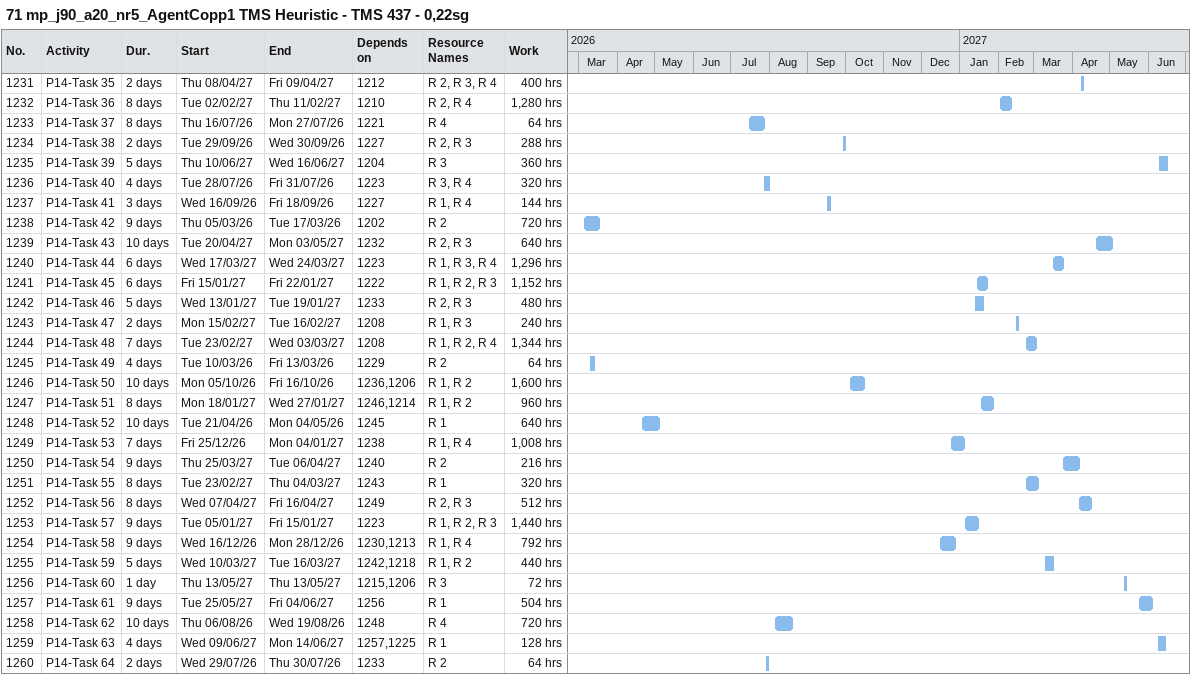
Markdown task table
71 mp_j90_a20_nr5_AgentCopp1 TMS Heuristic - TMS 437 - 0,22sg

| ID | Task | Duration | Start | Finish | Predecessors | Resources | Work (h) |
|---|---|---|---|---|---|---|---|
| 1231 | P14-Task 35 | 2d | 2027-04-08 | 2027-04-09 | 1212 | R 2, R 3, R 4 | 400 |
| 1232 | P14-Task 36 | 8d | 2027-02-02 | 2027-02-11 | 1210 | R 2, R 4 | 1280 |
| 1233 | P14-Task 37 | 8d | 2026-07-16 | 2026-07-27 | 1221 | R 4 | 64 |
| 1234 | P14-Task 38 | 2d | 2026-09-29 | 2026-09-30 | 1227 | R 2, R 3 | 288 |
| 1235 | P14-Task 39 | 5d | 2027-06-10 | 2027-06-16 | 1204 | R 3 | 360 |
| 1236 | P14-Task 40 | 4d | 2026-07-28 | 2026-07-31 | 1223 | R 3, R 4 | 320 |
| 1237 | P14-Task 41 | 3d | 2026-09-16 | 2026-09-18 | 1227 | R 1, R 4 | 144 |
| 1238 | P14-Task 42 | 9d | 2026-03-05 | 2026-03-17 | 1202 | R 2 | 720 |
| 1239 | P14-Task 43 | 10d | 2027-04-20 | 2027-05-03 | 1232 | R 2, R 3 | 640 |
| 1240 | P14-Task 44 | 6d | 2027-03-17 | 2027-03-24 | 1223 | R 1, R 3, R 4 | 1296 |
| 1241 | P14-Task 45 | 6d | 2027-01-15 | 2027-01-22 | 1222 | R 1, R 2, R 3 | 1152 |
| 1242 | P14-Task 46 | 5d | 2027-01-13 | 2027-01-19 | 1233 | R 2, R 3 | 480 |
| 1243 | P14-Task 47 | 2d | 2027-02-15 | 2027-02-16 | 1208 | R 1, R 3 | 240 |
| 1244 | P14-Task 48 | 7d | 2027-02-23 | 2027-03-03 | 1208 | R 1, R 2, R 4 | 1344 |
| 1245 | P14-Task 49 | 4d | 2026-03-10 | 2026-03-13 | 1229 | R 2 | 64 |
| 1246 | P14-Task 50 | 10d | 2026-10-05 | 2026-10-16 | 1236, 1206 | R 1, R 2 | 1600 |
| 1247 | P14-Task 51 | 8d | 2027-01-18 | 2027-01-27 | 1246, 1214 | R 1, R 2 | 960 |
| 1248 | P14-Task 52 | 10d | 2026-04-21 | 2026-05-04 | 1245 | R 1 | 640 |
| 1249 | P14-Task 53 | 7d | 2026-12-25 | 2027-01-04 | 1238 | R 1, R 4 | 1008 |
| 1250 | P14-Task 54 | 9d | 2027-03-25 | 2027-04-06 | 1240 | R 2 | 216 |
| 1251 | P14-Task 55 | 8d | 2027-02-23 | 2027-03-04 | 1243 | R 1 | 320 |
| 1252 | P14-Task 56 | 8d | 2027-04-07 | 2027-04-16 | 1249 | R 2, R 3 | 512 |
| 1253 | P14-Task 57 | 9d | 2027-01-05 | 2027-01-15 | 1223 | R 1, R 2, R 3 | 1440 |
| 1254 | P14-Task 58 | 9d | 2026-12-16 | 2026-12-28 | 1230, 1213 | R 1, R 4 | 792 |
| 1255 | P14-Task 59 | 5d | 2027-03-10 | 2027-03-16 | 1242, 1218 | R 1, R 2 | 440 |
| 1256 | P14-Task 60 | 1d | 2027-05-13 | 2027-05-13 | 1215, 1206 | R 3 | 72 |
| 1257 | P14-Task 61 | 9d | 2027-05-25 | 2027-06-04 | 1256 | R 1 | 504 |
| 1258 | P14-Task 62 | 10d | 2026-08-06 | 2026-08-19 | 1248 | R 4 | 720 |
| 1259 | P14-Task 63 | 4d | 2027-06-09 | 2027-06-14 | 1257, 1225 | R 1 | 128 |
| 1260 | P14-Task 64 | 2d | 2026-07-29 | 2026-07-30 | 1233 | R 2 | 64 |
